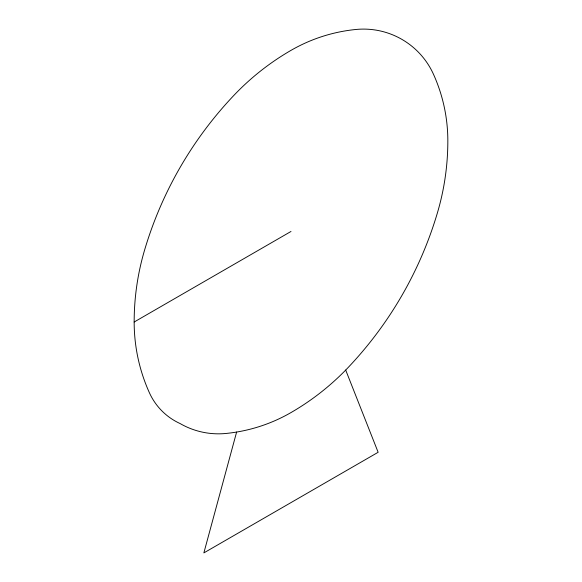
<?xml version="1.0" encoding="UTF-8"?>
<svg xmlns="http://www.w3.org/2000/svg" width="582" height="582" viewBox="0 0 582 582"><rect width="100%" height="100%" fill="white"/><g stroke="black" fill="none" stroke-linecap="round" stroke-linejoin="round"><path stroke-width="0.87" d="M236.619 432.055L203.86 552.9L378.14 452.279L345.693 370.057M134.166 322.013A253.461 253.461 0 0 1 144.663 249.816A382.905 382.905 0 0 1 233.724 95.557A253.461 253.461 0 0 1 291 50.365A161.832 161.832 0 0 1 355.966 29.471A76.744 76.744 0 0 1 433.452 74.205A161.832 161.832 0 0 1 447.834 140.917A253.461 253.461 0 0 1 437.337 213.114A382.905 382.905 0 0 1 348.276 367.373A253.461 253.461 0 0 1 291 412.565A161.832 161.832 0 0 1 226.034 433.459A76.744 76.744 0 0 1 180.1 423.551A61.619 61.619 0 0 1 149.443 392.85A171.843 171.843 0 0 1 134.166 322.013L291 231.461"/></g></svg>
